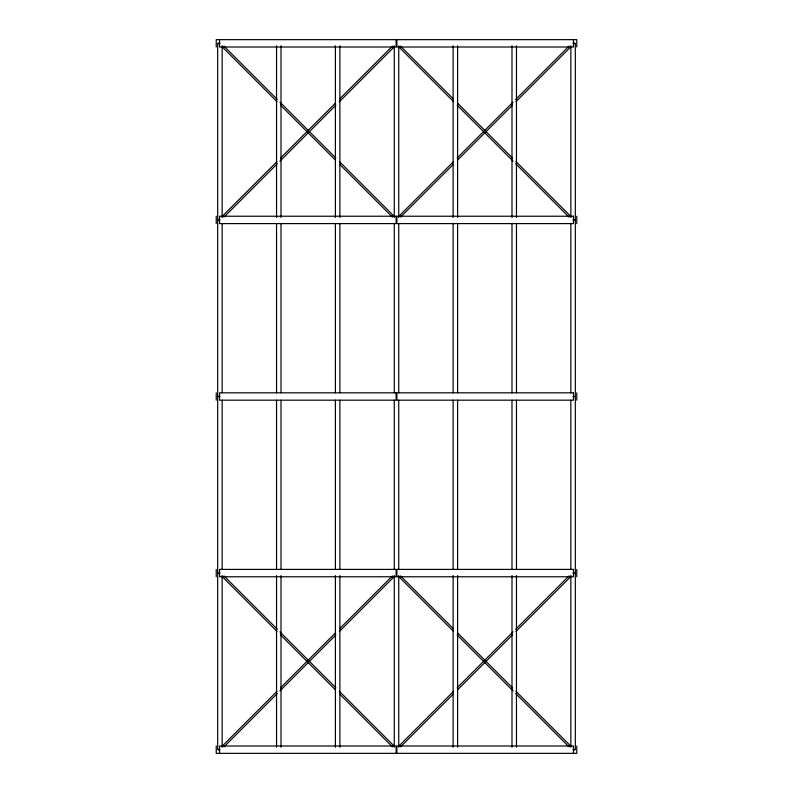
<?xml version="1.0" encoding="UTF-8"?>
<svg xmlns="http://www.w3.org/2000/svg" width="793" height="793" viewBox="0 0 793 793"><rect width="100%" height="100%" fill="white"/><g stroke="black" fill="none" stroke-linecap="round" stroke-linejoin="round"><path stroke-width="1.19" d="M221.871 216.707L277.035 161.554M280.435 158.144L335.598 102.981M339.88 98.699L392.426 46.153M223.993 217.084L277.312 163.764M279.939 161.138L335.885 105.191M339.384 101.692L394.458 46.618M398.542 216.628L453.616 161.554M457.115 158.055L513.061 102.109M515.688 99.482L569.007 46.153M400.574 217.084L453.12 164.547M457.402 160.265L512.565 105.102M515.965 101.692L571.129 46.529M221.871 746.471L277.035 691.308M280.435 687.898L335.598 632.735M339.88 628.452L392.426 575.916M223.993 746.847L277.312 693.518M279.939 690.891L335.885 634.945M339.384 631.446L394.458 576.372M398.542 746.382L453.616 691.308M457.115 687.809L513.061 631.862M515.688 629.236L569.007 575.916M400.574 746.847L453.12 694.301M457.402 690.019L512.565 634.856M515.965 631.446L571.129 576.293M219.919 43.328L217.678 43.328L217.678 749.672L219.919 749.672M573.081 43.328L575.321 43.328L575.321 749.672L573.081 749.672M217.678 219.919L219.919 219.919M573.081 219.919L575.321 219.919M217.678 396.5L219.919 396.5M573.081 396.5L575.321 396.5M217.678 573.081L219.919 573.081M573.081 573.081L575.321 573.081M400.574 46.153L453.12 98.699M457.402 102.981L512.565 158.144M515.965 161.554L571.129 216.707M398.542 46.618L453.616 101.692M457.115 105.191L513.061 161.138M515.688 163.764L569.007 217.084M223.993 46.153L277.312 99.482M279.939 102.109L335.885 158.055M339.384 161.554L394.458 216.628M221.871 46.529L277.035 101.692M280.435 105.102L335.598 160.265M339.88 164.547L392.426 217.084M400.574 575.916L453.12 628.452M457.402 632.735L512.565 687.898M515.965 691.308L571.129 746.471M398.542 576.372L453.616 631.446M457.115 634.945L513.061 690.891M515.688 693.518L569.007 746.847M223.993 575.916L277.312 629.236M279.939 631.862L335.885 687.809M339.384 691.308L394.458 746.382M221.871 576.293L277.035 631.446M280.435 634.856L335.598 690.019M339.88 694.301L392.426 746.847M576.769 47.005L576.769 39.65L216.231 39.65L216.231 47.005M576.769 216.231L576.769 223.596M576.769 392.822L576.769 400.178M576.769 569.404L576.769 576.769M576.769 745.995L576.769 753.35L216.231 753.35L216.231 745.995M573.973 42.763L573.973 43.893M573.973 749.107L573.973 750.237M573.448 39.65L573.448 47.005L396.867 47.005L396.867 39.65M573.448 753.35L573.448 745.995L396.867 745.995L396.867 753.35M570.851 45.796L570.851 217.441M570.851 223.616L570.851 392.793M570.851 400.207L570.851 569.384M570.851 575.559L570.851 747.204M516.461 45.796L516.461 217.441M516.461 223.616L516.461 392.793M516.461 400.207L516.461 569.384M516.461 575.559L516.461 747.204M511.991 45.796L511.991 217.441M511.991 223.616L511.991 392.793M511.991 400.207L511.991 569.384M511.991 575.559L511.991 747.204M457.601 45.796L457.601 217.441M457.601 223.616L457.601 392.793M457.601 400.207L457.601 569.384M457.601 575.559L457.601 747.204M453.12 45.796L453.12 217.441M453.12 223.616L453.12 392.793M453.12 400.207L453.12 569.384M453.12 575.559L453.12 747.204M398.74 45.796L398.74 217.441M398.74 223.616L398.74 392.793M398.74 400.207L398.74 569.384M398.74 575.559L398.74 747.204M396.133 39.65L396.133 47.005L219.552 47.005L219.552 39.65M396.133 753.35L396.133 745.995L219.552 745.995L219.552 753.35M394.26 45.796L394.26 217.441M394.26 223.616L394.26 392.793M394.26 400.207L394.26 569.384M394.26 575.559L394.26 747.204M339.88 45.796L339.88 217.441M339.88 223.616L339.88 392.793M339.88 400.207L339.88 569.384M339.88 575.559L339.88 747.204M335.399 45.796L335.399 217.441M335.399 223.616L335.399 392.793M335.399 400.207L335.399 569.384M335.399 575.559L335.399 747.204M281.009 45.796L281.009 217.441M281.009 223.616L281.009 392.793M281.009 400.207L281.009 569.384M281.009 575.559L281.009 747.204M276.539 45.796L276.539 217.441M276.539 223.616L276.539 392.793M276.539 400.207L276.539 569.384M276.539 575.559L276.539 747.204M222.149 45.796L222.149 217.441M222.149 223.616L222.149 392.793M222.149 400.207L222.149 569.384M222.149 575.559L222.149 747.204M219.027 42.763L219.027 43.893M219.027 749.107L219.027 750.237M216.231 216.231L216.231 223.596M216.231 392.822L216.231 400.178M216.231 569.404L216.231 576.769M396.133 216.231L219.552 216.231L219.552 223.596L396.133 223.596L396.133 216.231M573.448 216.231L396.867 216.231L396.867 223.596L573.448 223.596L573.448 216.231M396.133 392.822L219.552 392.822L219.552 400.178L396.133 400.178L396.133 392.822M573.448 392.822L396.867 392.822L396.867 400.178L573.448 400.178L573.448 392.822M396.133 569.404L219.552 569.404L219.552 576.769L396.133 576.769L396.133 569.404M573.448 569.404L396.867 569.404L396.867 576.769L573.448 576.769L573.448 569.404"/></g></svg>
